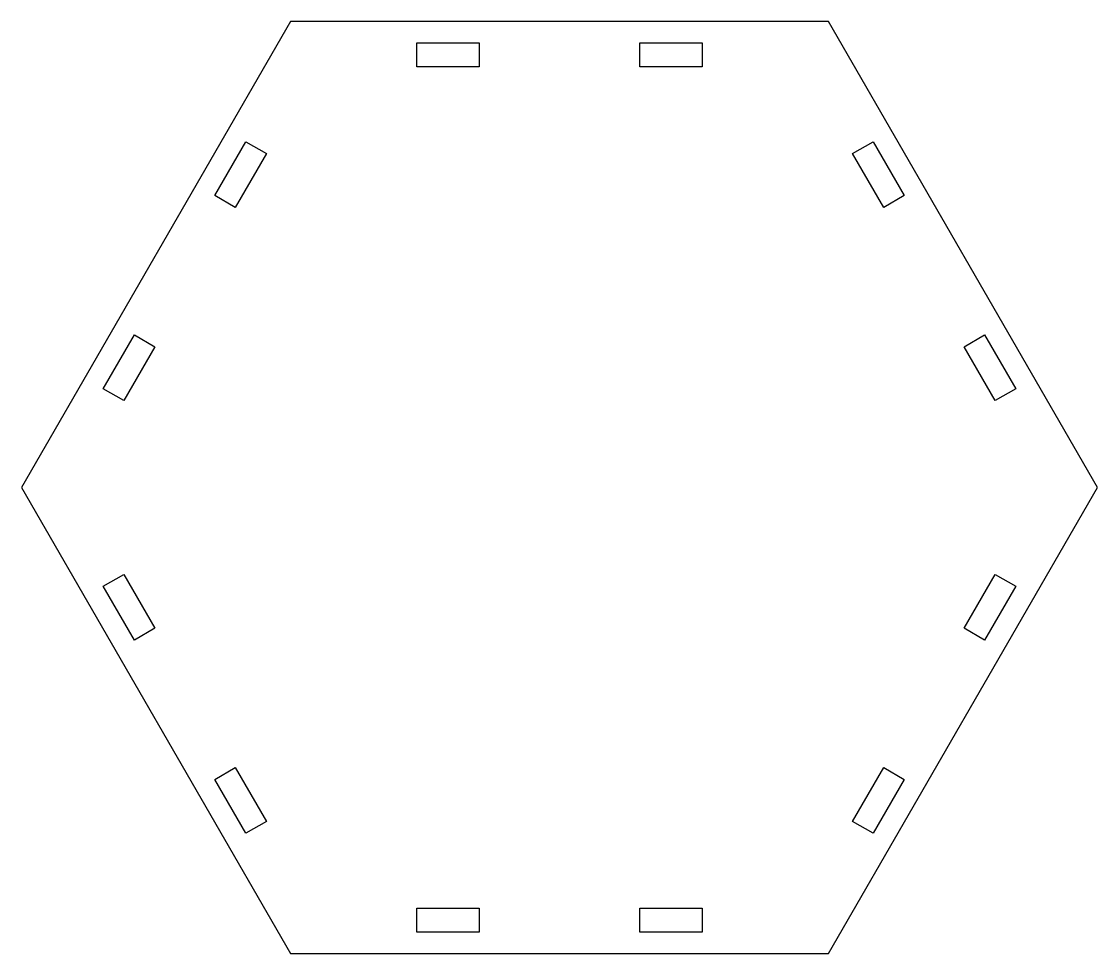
# Model space of a CAD drawing. Header units: millimetres. Extents: x 10 to 410, y 18 to 283.
# Drawn here: x 232 to 372, y 18.4 to 139.6 of the extents above; entities that cross this region are included whole.
import ezdxf

# ---------------------------------------------------------------- set-up
doc = ezdxf.new("R2010")
doc.units = ezdxf.units.MM
doc.layers.add('CUT', color=1, linetype='Continuous')

msp = doc.modelspace()

# ---------------------------------------------------------------- linework, layer by layer
at = {"layer": 'CUT'}
for points in [[(267, 139.6218), (232, 79), (267, 18.3782), (337, 18.3782), (372, 79), (337, 139.6218)], [(291.55, 136.8417), (291.55, 133.7417), (283.45, 133.7417), (283.45, 136.8417)], [(312.45, 133.7417), (312.45, 136.8417), (320.55, 136.8417), (320.55, 133.7417)], [(259.8173, 115.4208), (257.1327, 116.9708), (261.1827, 123.9856), (263.8673, 122.4356)], [(346.8673, 116.9708), (344.1827, 115.4208), (340.1327, 122.4356), (342.8173, 123.9856)], [(249.3673, 97.3209), (245.3173, 90.3061), (242.6327, 91.8561), (246.6827, 98.8709)], [(357.3173, 98.8709), (361.3673, 91.8561), (358.6827, 90.3061), (354.6327, 97.3209)], [(245.3173, 67.6939), (249.3673, 60.6791), (246.6827, 59.1291), (242.6327, 66.1439)], [(361.3673, 66.1439), (357.3173, 59.1291), (354.6327, 60.6791), (358.6827, 67.6939)], [(261.1827, 34.0144), (257.1327, 41.0292), (259.8173, 42.5792), (263.8673, 35.5644)], [(340.1327, 35.5644), (344.1827, 42.5792), (346.8673, 41.0292), (342.8173, 34.0144)], [(291.55, 24.2583), (291.55, 21.1583), (283.45, 21.1583), (283.45, 24.2583)], [(312.45, 21.1583), (312.45, 24.2583), (320.55, 24.2583), (320.55, 21.1583)]]:
    msp.add_lwpolyline(points, close=True, dxfattribs=at)

doc.saveas('drawing.dxf')
